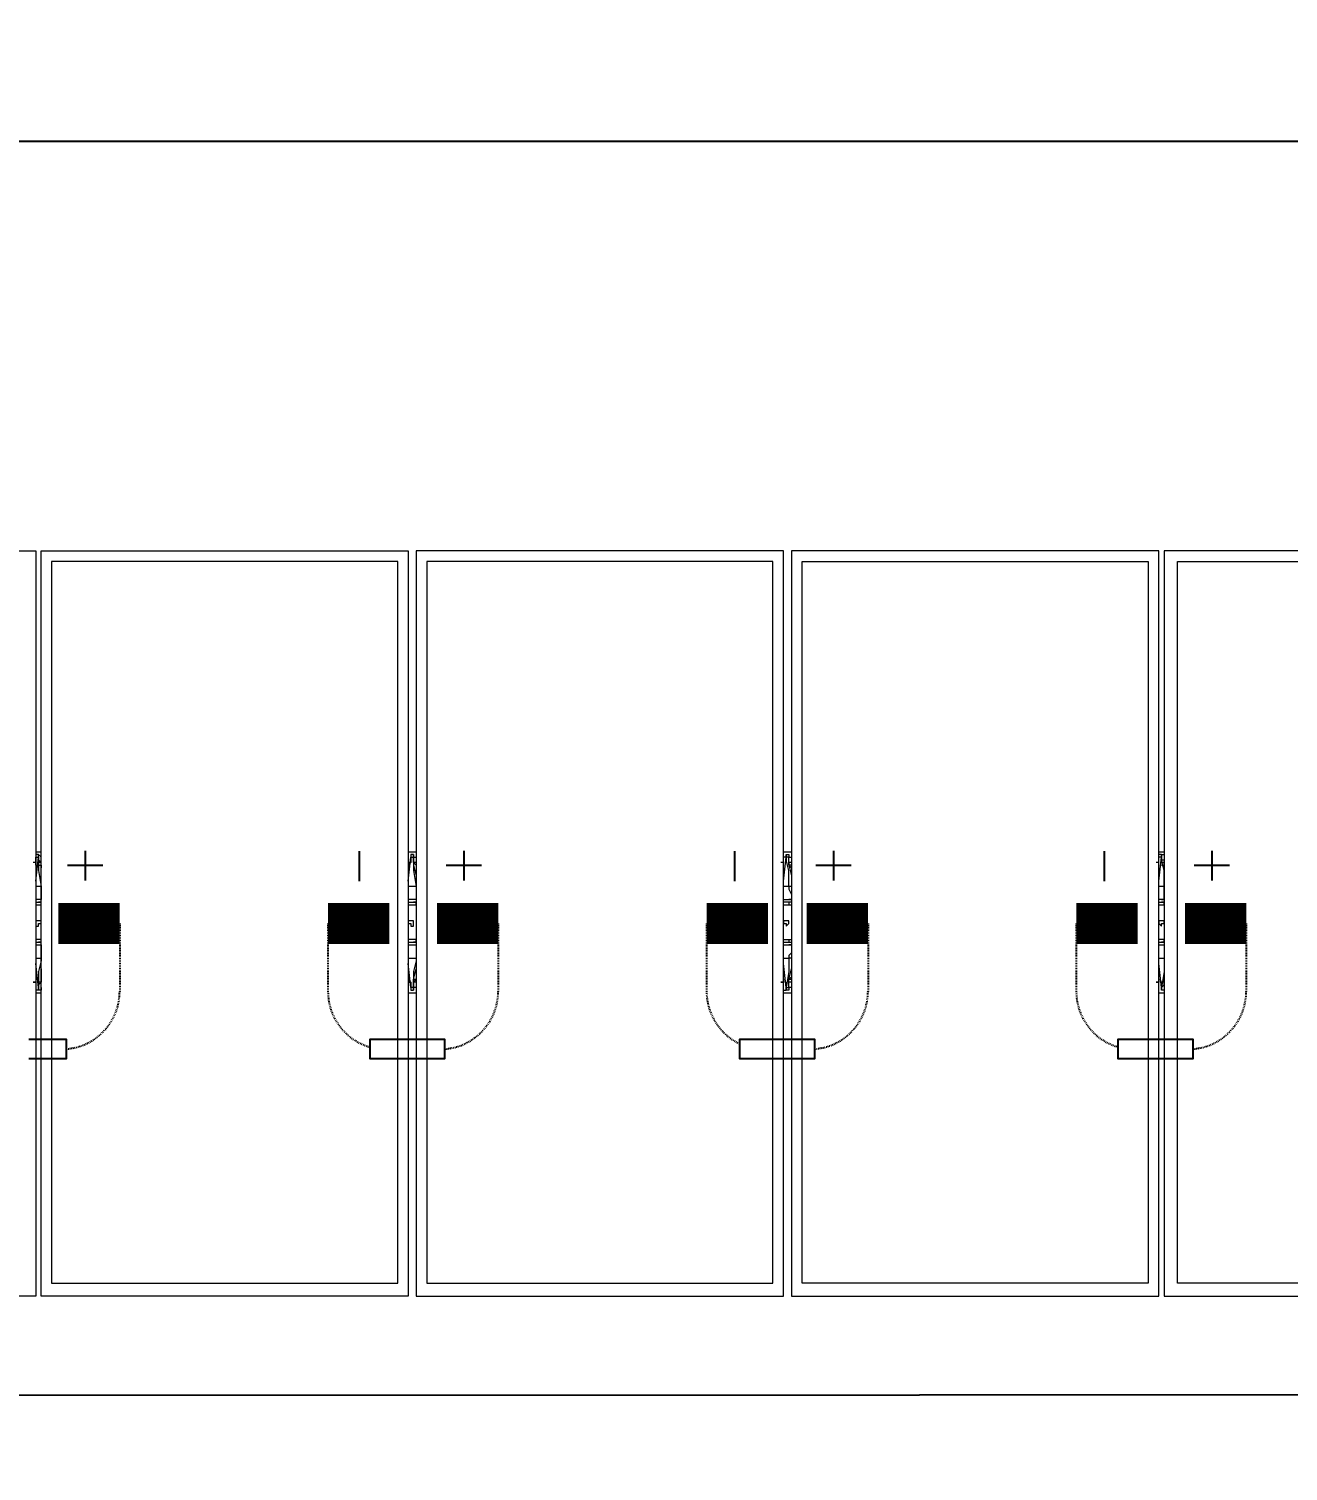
# Model space of a CAD drawing. Header units: feet. Extents: x -12372 to 90117, y -14865 to 4121.
# Drawn here: x 1495.4 to 1648.5, y 2504.3 to 2679.5 of the extents above; entities that cross this region are included whole.
import ezdxf
from ezdxf import colors
from ezdxf.entities.mleader import LeaderData, LeaderLine
from ezdxf.lldxf.tags import DXFTag
from ezdxf.math import Vec2, Vec3

# ---------------------------------------------------------------- set-up
doc = ezdxf.new("R2010")
doc.units = ezdxf.units.FT
doc.header["$MEASUREMENT"] = 0
doc.linetypes.add('HIDDEN', pattern=[0.375, 0.25, -0.125])
for name, color, linetype in [('E-DC HARNESS-POS', 10, 'DC HARNESS CABLE'), ('E-HARN-COMP', 8, 'Continuous'), ('E-TRNK-CABL-NEG', 6, 'HIDDEN'), ('E-TRUNK-CABLE-POS', 6, 'HIDDEN'), ('G-ANNO-TEXT', 1, 'Continuous'), ('Polarity-Text', 7, 'Continuous')]:
    doc.layers.add(name, color=color, linetype=linetype)
doc.styles.add('NEI-A', font='arial.ttf')
doc.styles.get("Standard").update_dxf_attribs({"font": 'arial.ttf'})
tags = doc.linetypes.add('DC HARNESS CABLE', pattern='A,0.5,-0.2,["DH",Standard,S=0.1,R=0,X=-0.1,Y=-0.05],-0.2', length=0.9).pattern_tags.tags
tags[6] = DXFTag(74, 10)

# ---------------------------------------------------------------- blocks, each defined once
blk = doc.blocks.new('A$Cc93f9aa1')
at = {"lineweight": 5}
for points in [[(11.84285, 0.46665), (11.61119, 0.46665), (11.61119, 0), (11.84285, 0)], [(11.84618, 0), (12.07618, 0), (12.07618, 0.46665), (11.84618, 0.46665)], [(12.08118, 0), (12.31117, 0), (12.31117, 0.46665), (12.08118, 0.46665)], [(12.54616, 0), (12.31617, 0), (12.31617, 0.46665), (12.54616, 0.46665)], [(12.78115, 0.46665), (12.78115, 0), (12.54949, 0), (12.54949, 0.46665)], [(11.61953, 0.45831), (11.83452, 0.45831), (11.83452, 0.00667), (11.61953, 0.00667)], [(11.85285, 0.00667), (11.85285, 0.45831), (12.06951, 0.45831), (12.06951, 0.00667)], [(12.3045, 0.00667), (12.3045, 0.45831), (12.08784, 0.45831), (12.08784, 0.00667)], [(12.53949, 0.00667), (12.53949, 0.45831), (12.32283, 0.45831), (12.32283, 0.00667)], [(11.84452, 0.23499), (11.84452, 0.23332), (11.84285, 0.23332), (11.84285, 0.23166), (11.84452, 0.23166), (11.84618, 0.23166), (11.84618, 0.23332)], [(12.07951, 0.23499), (12.07784, 0.23332), (12.07784, 0.23166), (12.08118, 0.23166), (12.08118, 0.23332), (12.07951, 0.23332)], [(12.3145, 0.23499), (12.31283, 0.23499), (12.31283, 0.23166), (12.31617, 0.23166), (12.31617, 0.23332), (12.3145, 0.23332)], [(12.54782, 0.23499), (12.54782, 0.23332), (12.54616, 0.23332), (12.54616, 0.23166), (12.54782, 0.23166), (12.54949, 0.23166), (12.54949, 0.23332), (12.54949, 0.23499)]]:
    blk.add_lwpolyline(points, close=True, dxfattribs=at)
for points in [[(11.84618, 0.27666), (11.84285, 0.27666)], [(11.84452, 0.26999), (11.84452, 0.27332), (11.84285, 0.27166), (11.84285, 0.26999), (11.84285, 0.26832)], [(11.84452, 0.25499), (11.84285, 0.25499), (11.84285, 0.26332), (11.84452, 0.27332)], [(11.84452, 0.27332), (11.84452, 0.27499), (11.84452, 0.27332)], [(12.08118, 0.27666), (12.07618, 0.27666)], [(12.07618, 0.25499), (12.07784, 0.25499), (12.07784, 0.26332), (12.07951, 0.27332)], [(12.08118, 0.27499), (12.07951, 0.27499), (12.07951, 0.27332), (12.07784, 0.27332), (12.07784, 0.26999), (12.07784, 0.26832)], [(12.07951, 0.26999), (12.07951, 0.27332), (12.07951, 0.27499)], [(12.31617, 0.27666), (12.31117, 0.27666)], [(12.31283, 0.25499), (12.31117, 0.25499), (12.31117, 0.25666), (12.31283, 0.26332), (12.31283, 0.27332), (12.31283, 0.26999), (12.31117, 0.26832)], [(12.3145, 0.26999), (12.3145, 0.27332), (12.3145, 0.27499), (12.31283, 0.27499), (12.31283, 0.27332), (12.3145, 0.27332)], [(12.54949, 0.27666), (12.54616, 0.27666)], [(12.54782, 0.25499), (12.54616, 0.25499), (12.54616, 0.25666), (12.54782, 0.26332), (12.54782, 0.27332), (12.54782, 0.27499), (12.54782, 0.27332), (12.54782, 0.27166), (12.54616, 0.26999), (12.54616, 0.26832)], [(12.54782, 0.27499), (12.54949, 0.27499)], [(12.54949, 0.26999), (12.54949, 0.27332)], [(11.84452, 0.24666), (11.84285, 0.24666), (11.84285, 0.25499)], [(12.08118, 0.24666), (12.07784, 0.24666), (12.07618, 0.24666), (12.07618, 0.25166), (12.07784, 0.25332), (12.07784, 0.25499)], [(12.31283, 0.24666), (12.31117, 0.24666), (12.31117, 0.25499)], [(12.54782, 0.24666), (12.54616, 0.24666), (12.54616, 0.25499)], [(11.84618, 0.24666), (11.84285, 0.24666)], [(11.84618, 0.24499), (11.84285, 0.24499), (11.84452, 0.24499)], [(11.84285, 0.24499), (11.84285, 0.24332), (11.84618, 0.24332)], [(12.07618, 0.24666), (12.07784, 0.24666)], [(12.08118, 0.24499), (12.07784, 0.24499), (12.07618, 0.24499)], [(12.07784, 0.24332), (12.07784, 0.24499)], [(12.31617, 0.24666), (12.31117, 0.24666)], [(12.31617, 0.24499), (12.31117, 0.24499), (12.31283, 0.24499)], [(12.31117, 0.24499), (12.31117, 0.24332), (12.31617, 0.24332)], [(12.54949, 0.24666), (12.54616, 0.24666)], [(12.54949, 0.24499), (12.54616, 0.24499), (12.54782, 0.24499)], [(12.54616, 0.24499), (12.54616, 0.24332), (12.54949, 0.24332)], [(12.08118, 0.24332), (12.07784, 0.24332), (12.07618, 0.24332)], [(11.84618, 0.22166), (11.84285, 0.22166), (11.84285, 0.21999)], [(11.84618, 0.21999), (11.84285, 0.21999), (11.84452, 0.21999)], [(11.84452, 0.21832), (11.84285, 0.21832), (11.84285, 0.20999), (11.84285, 0.19999), (11.84452, 0.19333), (11.84452, 0.19166), (11.84618, 0.19166)], [(11.84285, 0.21832), (11.84618, 0.21832)], [(12.08118, 0.22166), (12.07784, 0.22166), (12.07618, 0.22166)], [(12.07618, 0.21999), (12.07784, 0.21999), (12.08118, 0.21999)], [(12.07784, 0.20999), (12.07784, 0.21166), (12.07618, 0.21499), (12.07618, 0.21832), (12.07784, 0.21832), (12.07618, 0.21832)], [(12.07784, 0.21999), (12.07784, 0.22166)], [(12.08118, 0.21832), (12.07784, 0.21832)], [(12.31617, 0.22166), (12.31117, 0.22166), (12.31117, 0.21999)], [(12.31617, 0.21999), (12.31117, 0.21999), (12.31283, 0.21999)], [(12.3145, 0.19166), (12.31283, 0.19166), (12.31283, 0.19999), (12.31117, 0.20999), (12.31117, 0.21832), (12.31283, 0.21832)], [(12.31117, 0.21832), (12.31617, 0.21832)], [(12.54949, 0.22166), (12.54616, 0.22166), (12.54616, 0.21999)], [(12.54949, 0.21999), (12.54616, 0.21999), (12.54782, 0.21999)], [(12.54782, 0.19166), (12.54782, 0.19999), (12.54616, 0.20999), (12.54616, 0.21832), (12.54782, 0.21832)], [(12.54616, 0.21832), (12.54949, 0.21832)], [(12.07618, 0.20999), (12.07784, 0.20999), (12.07784, 0.19999), (12.07951, 0.19333), (12.07951, 0.19166), (12.08118, 0.19166)], [(11.84452, 0.18999), (11.84452, 0.19333), (11.84285, 0.19333), (11.84285, 0.19499), (11.84285, 0.19666)], [(11.84452, 0.19499), (11.84452, 0.19166), (11.84452, 0.18999), (11.84618, 0.18999)], [(12.07784, 0.19666), (12.07784, 0.19499), (12.07784, 0.19166), (12.07951, 0.19166), (12.07951, 0.18999), (12.07951, 0.19166), (12.07951, 0.19499)], [(12.31117, 0.19666), (12.31283, 0.19499), (12.31283, 0.18999), (12.3145, 0.18999), (12.3145, 0.19166), (12.3145, 0.19499)], [(12.54616, 0.19666), (12.54616, 0.19499), (12.54782, 0.19333), (12.54782, 0.18999), (12.54949, 0.18999)], [(12.54949, 0.19499), (12.54949, 0.19166), (12.54782, 0.19166), (12.54782, 0.18999)], [(11.84618, 0.18833), (11.84285, 0.18833)], [(12.08118, 0.18833), (12.07618, 0.18833)], [(12.31617, 0.18833), (12.31117, 0.18833)], [(12.54949, 0.18833), (12.54616, 0.18833)]]:
    blk.add_lwpolyline(points, dxfattribs=at)
at = {"color": 8, "lineweight": 5, "true_color": 0x808080}
for points in [[(11.84618, 0.27666), (11.84285, 0.27666)], [(11.84285, 0.27332), (11.84285, 0.27499), (11.84452, 0.27499)], [(11.84452, 0.27332), (11.84452, 0.27332)], [(11.84452, 0.27332), (11.84618, 0.25832)], [(12.08118, 0.27666), (12.07618, 0.27666)], [(12.07618, 0.27332), (12.07784, 0.27332), (12.07784, 0.27499), (12.07951, 0.27499)], [(12.07951, 0.27332), (12.07951, 0.27332)], [(12.07951, 0.27332), (12.08118, 0.25832)], [(12.31617, 0.27666), (12.31117, 0.27666)], [(12.31117, 0.27332), (12.31283, 0.27332), (12.31283, 0.27499)], [(12.3145, 0.27332), (12.3145, 0.27332)], [(12.3145, 0.27332), (12.31617, 0.25832)], [(12.54949, 0.27666), (12.54616, 0.27666)], [(12.54616, 0.27332), (12.54616, 0.27499), (12.54782, 0.27499)], [(12.54782, 0.27332), (12.54949, 0.25832)], [(12.54949, 0.27332), (12.54949, 0.27332)], [(11.84285, 0.26166), (11.84285, 0.26999), (11.84452, 0.26999)], [(11.84285, 0.26666), (11.84285, 0.26832)], [(11.84618, 0.26832), (11.84618, 0.26999)], [(12.07618, 0.26999), (12.07784, 0.26999), (12.07784, 0.26832), (12.07618, 0.26166)], [(12.07618, 0.26832), (12.07784, 0.26832), (12.07618, 0.26666)], [(12.08118, 0.26832), (12.08118, 0.26999)], [(12.31117, 0.26999), (12.31283, 0.26999), (12.31283, 0.26832), (12.31117, 0.26166)], [(12.31117, 0.26666), (12.31117, 0.26832), (12.31283, 0.26832)], [(12.31617, 0.26832), (12.3145, 0.26999)], [(12.54616, 0.26166), (12.54616, 0.26999), (12.54782, 0.26999)], [(12.54616, 0.26666), (12.54616, 0.26832)], [(12.54949, 0.26832), (12.54949, 0.26999)], [(11.84618, 0.25499), (11.84285, 0.25499)], [(12.08118, 0.25499), (12.07784, 0.25499)], [(12.31617, 0.25499), (12.31117, 0.25499)], [(12.54949, 0.25499), (12.54616, 0.25499)], [(11.84285, 0.20999), (11.84618, 0.20999)], [(12.07784, 0.20999), (12.08118, 0.20999)], [(12.31117, 0.20999), (12.31617, 0.20999)], [(12.54616, 0.20999), (12.54949, 0.20999)], [(11.84285, 0.20333), (11.84285, 0.19499), (11.84452, 0.19499)], [(11.84618, 0.20666), (11.84452, 0.19166)], [(12.07618, 0.19499), (12.07784, 0.19499), (12.07784, 0.19666), (12.07618, 0.20333)], [(12.08118, 0.20666), (12.07951, 0.19166)], [(12.31117, 0.19499), (12.31283, 0.19499), (12.31283, 0.19666), (12.31117, 0.20333)], [(12.31617, 0.20666), (12.3145, 0.19166)], [(12.54616, 0.20333), (12.54616, 0.19499), (12.54782, 0.19499)], [(12.54949, 0.20666), (12.54782, 0.19166)], [(11.84452, 0.19666), (11.84285, 0.19666), (11.84285, 0.19833)], [(11.84452, 0.18999), (11.84285, 0.18999), (11.84285, 0.19166)], [(11.84452, 0.19166), (11.84452, 0.19166)], [(11.84618, 0.19666), (11.84618, 0.19499), (11.84785, 0.19499)], [(12.07618, 0.19666), (12.07784, 0.19666), (12.07618, 0.19833)], [(12.07951, 0.18999), (12.07784, 0.18999), (12.07784, 0.19166), (12.07618, 0.19166)], [(12.07951, 0.19166), (12.07951, 0.19166)], [(12.08118, 0.19666), (12.08118, 0.19499), (12.08284, 0.19499)], [(12.31117, 0.19666), (12.31117, 0.19833)], [(12.31283, 0.18999), (12.31283, 0.19166), (12.31117, 0.19166)], [(12.3145, 0.19499), (12.31617, 0.19666)], [(12.3145, 0.19499), (12.31617, 0.19499), (12.3145, 0.19499)], [(12.3145, 0.19166), (12.3145, 0.19166)], [(12.54782, 0.19666), (12.54616, 0.19666), (12.54616, 0.19833)], [(12.54782, 0.18999), (12.54616, 0.19166)], [(12.54949, 0.19666), (12.54949, 0.19499), (12.55116, 0.19499)], [(12.54949, 0.19166), (12.54949, 0.19166)], [(11.84618, 0.18833), (11.84285, 0.18833)], [(12.08118, 0.18833), (12.07618, 0.18833)], [(12.31617, 0.18833), (12.31117, 0.18833)], [(12.54949, 0.18833), (12.54616, 0.18833)]]:
    blk.add_lwpolyline(points, dxfattribs=at)
for points in [[(11.84785, 0.26999), (11.84618, 0.26999)], [(12.08284, 0.26999), (12.08118, 0.26999)], [(12.31617, 0.26999), (12.3145, 0.26999)], [(12.55116, 0.26999), (12.54949, 0.26999)]]:
    blk.add_lwpolyline(points, close=True, dxfattribs=at)

msp = doc.modelspace()

# ---------------------------------------------------------------- linework, layer by layer
at = {"layer": 'E-DC HARNESS-POS', "ltscale": 0.5}
msp.add_lwpolyline([(1387.29, 2513.5), (2036.32, 2513.6), (2036.32, 2506.36)], dxfattribs=at)
at = {"layer": 'E-HARN-COMP', "const_width": 5}
for points in [[(1486.77, 2570.78), (1494.22, 2570.78)], [(1499.03, 2570.78), (1506.49, 2570.78)], [(1531.79, 2570.78), (1539.24, 2570.78)], [(1545.03, 2570.78), (1552.48, 2570.78)], [(1577.79, 2570.78), (1585.24, 2570.78)], [(1589.95, 2570.78), (1597.41, 2570.78)], [(1622.71, 2570.78), (1630.17, 2570.78)], [(1635.92, 2570.78), (1643.37, 2570.78)]]:
    msp.add_lwpolyline(points, dxfattribs=at)
at = {"layer": 'E-HARN-COMP'}
for points in [[(1495.45, 2554.37), (1500.01, 2554.37), (1500.01, 2556.69), (1495.45, 2556.69)], [(1541.45, 2556.69), (1536.88, 2556.69), (1536.88, 2554.37), (1541.45, 2554.37)], [(1541.45, 2554.37), (1546.01, 2554.37), (1546.01, 2556.69), (1541.45, 2556.69)], [(1586.37, 2556.69), (1581.81, 2556.69), (1581.81, 2554.37), (1586.37, 2554.37)], [(1586.37, 2554.37), (1590.94, 2554.37), (1590.94, 2556.69), (1586.37, 2556.69)], [(1632.34, 2556.69), (1627.77, 2556.69), (1627.77, 2554.37), (1632.34, 2554.37)], [(1632.34, 2554.37), (1636.9, 2554.37), (1636.9, 2556.69), (1632.34, 2556.69)]]:
    msp.add_lwpolyline(points, dxfattribs=at)
at = {"layer": 'E-TRNK-CABL-NEG', "ltscale": 0.1}
for points in [[(1531.79, 2570.78), (1531.79, 2562.54, 0.334879), (1536.88, 2555.78, 0.334879)], [(1577.79, 2570.78), (1577.79, 2562.54, 0.289984), (1581.81, 2556.19, 0.289984)], [(1622.71, 2570.78), (1622.71, 2562.54, 0.333388), (1627.77, 2555.79, 0.333388)]]:
    msp.add_lwpolyline(points, format="xyb", dxfattribs=at)
at = {"layer": 'E-TRUNK-CABLE-POS', "ltscale": 0.1}
for points in [[(1506.49, 2570.78), (1506.49, 2562.54, -0.391396), (1500.01, 2555.54, -0.391396)], [(1552.48, 2570.78), (1552.48, 2562.54, -0.391396), (1546.01, 2555.54, -0.391396)], [(1597.41, 2570.78), (1597.41, 2562.54, -0.391396), (1590.94, 2555.54, -0.391396)], [(1643.37, 2570.78), (1643.37, 2562.54, -0.391396), (1636.9, 2555.54, -0.391396)]]:
    msp.add_lwpolyline(points, format="xyb", dxfattribs=at)
at = {"layer": 'G-ANNO-TEXT', "flags": 128}
msp.add_lwpolyline([(1360.36, 2652.18, -0.444717), (1373.04, 2665.83), (1991.38, 2665.83, 0.298343), (2009.89, 2679.48, 0.298343), (2028.4, 2665.83), (2648.89, 2665.83, -0.298343), (2667.4, 2652.18)], format="xyb", dxfattribs=at)
at = {"layer": 'Polarity-Text'}
for p, q in [((1502.29, 2579.63), (1502.29, 2576.01)), ((1535.57, 2579.56), (1535.57, 2575.94)), ((1548.29, 2579.63), (1548.29, 2576.01)), ((1581.18, 2579.56), (1581.18, 2575.94)), ((1593.22, 2579.63), (1593.22, 2576.01)), ((1626.11, 2579.56), (1626.11, 2575.94)), ((1639.18, 2579.63), (1639.18, 2576.01)), ((1504.43, 2577.82), (1500.16, 2577.82)), ((1550.43, 2577.82), (1546.15, 2577.82)), ((1595.35, 2577.82), (1591.08, 2577.82)), ((1641.32, 2577.82), (1637.04, 2577.82))]:
    msp.add_line(p, q, dxfattribs=at)

# ---------------------------------------------------------------- block references
at = {"xscale": 194.04614304, "yscale": 194.04614304, "zscale": 194.04614304, "rotation": 180}
msp.add_blockref('A$Cc93f9aa1', (3931.46, 2616.05), dxfattribs=at)

# ---------------------------------------------------------------- next in the draw order: leaders
at = {"layer": 'G-ANNO-TEXT'}
ml = msp.add_multileader_mtext('Standard', dxfattribs=at)
ml.set_content('MOTOR GAP STRING JUMPER', color=256, style='NEI-A')
ml.set_leader_properties()
ml.build(insert=Vec2(0, 0))
ml.multileader.update_dxf_attribs({"dogleg_length": 0.36, "arrow_head_size": 22.51})
ctx = ml.context
ctx.base_point, ctx.char_height, ctx.arrow_head_size, ctx.landing_gap_size, ctx.plane_origin = Vec3(1446.7, 2449.89, -22.9), 20, 22.51, 23.05, Vec3(9654.59, -2999.02, -22.9)
ctx.text_align_type = 2
notes = []
notes.append((ctx, [(1, (1, 1, 0), (1943.17, 2449.89, -22.9), (-1, 0), 46.1, [(0, [(2038.01, 2592.78, -22.9)], 0, [])])]))
ctx.mtext.insert, ctx.mtext.width, ctx.mtext.alignment, ctx.mtext.flow_direction = Vec3(1874.02, 2460.06, -22.9), 406.5438, 3, 5
ctx.mtext.has_bg_fill, ctx.mtext.bg_color, ctx.mtext.bg_scale_factor, ctx.mtext.bg_transparency, ctx.mtext.use_window_bg_color = 1, -1073741824, 1.5, 0, 1
for ctx, leaders in notes:
    for number, flags, end, landing, length, lines in leaders:
        leader = LeaderData()
        leader.index, (leader.has_last_leader_line, leader.has_dogleg_vector, leader.attachment_direction) = number, flags
        leader.last_leader_point, leader.dogleg_vector, leader.dogleg_length = Vec3(end), Vec3(landing), length
        for number, points, colour, breaks in lines:
            line = LeaderLine()
            line.index, line.vertices, line.color, line.breaks = number, Vec3.list(points), colors.encode_raw_color(colour), breaks
            leader.lines.append(line)
        ctx.leaders.append(leader)

doc.saveas('drawing.dxf')
